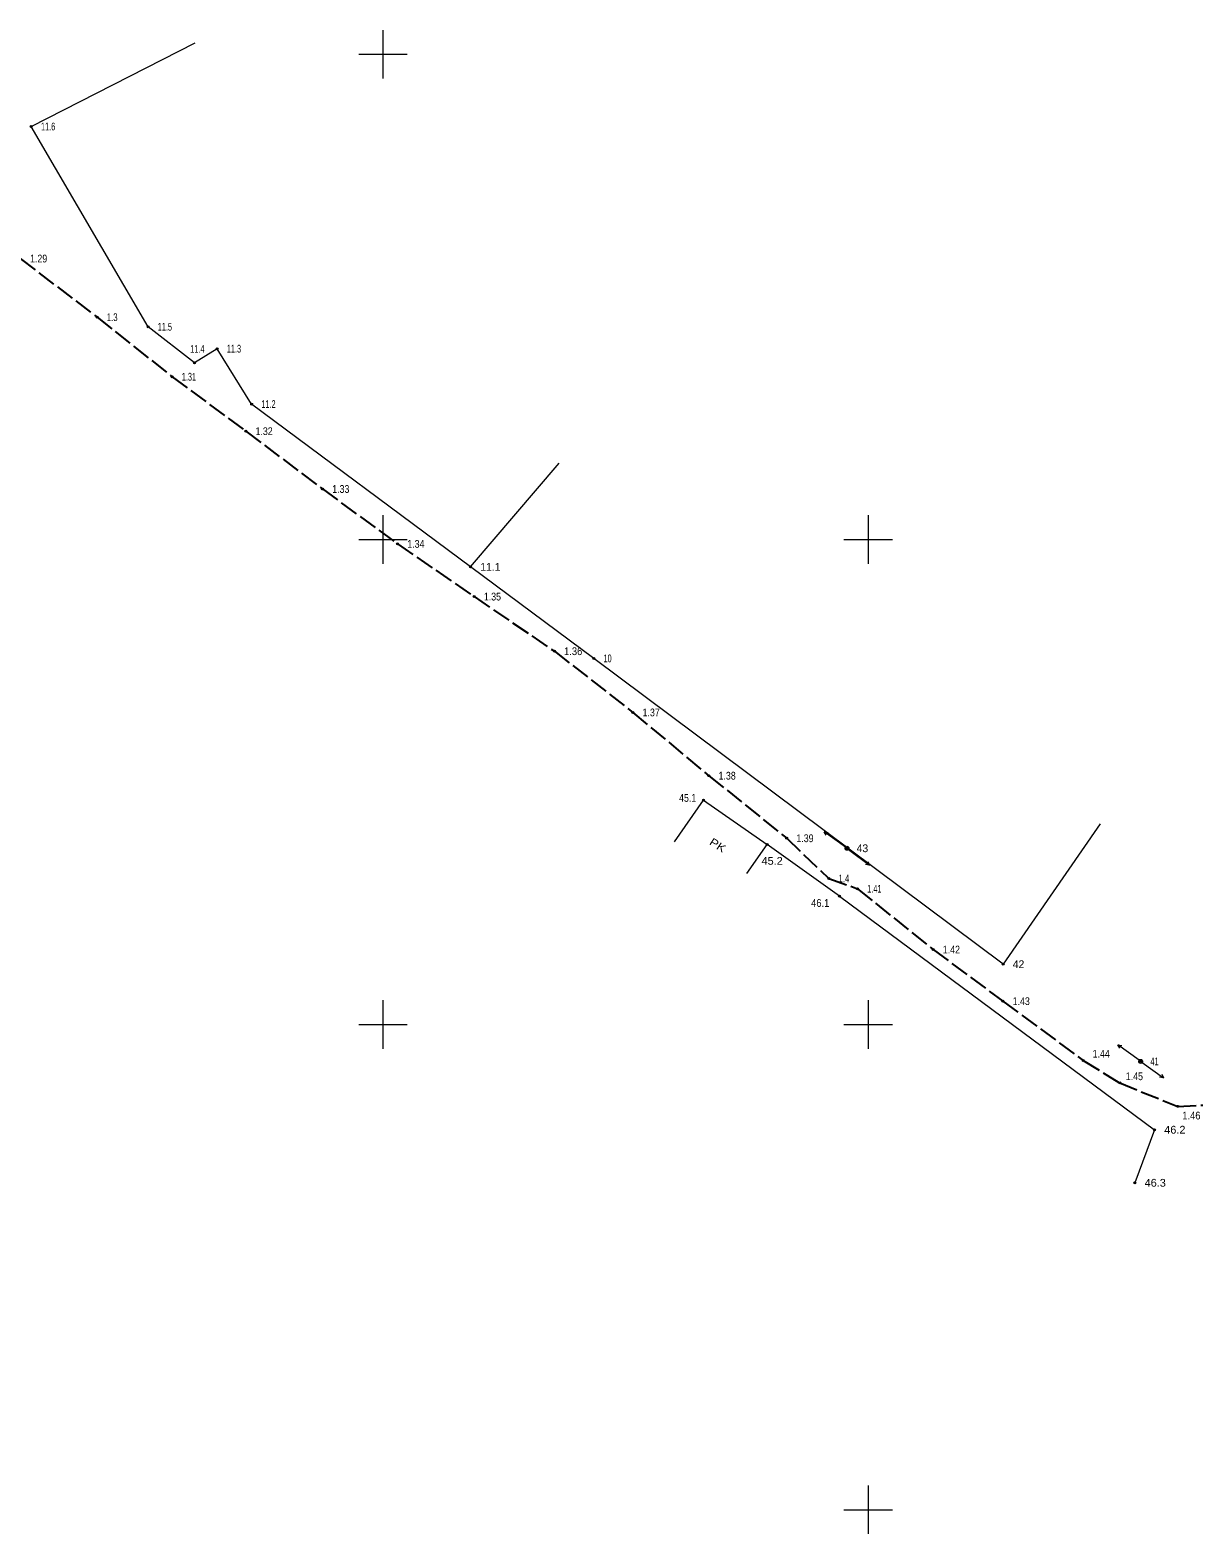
# Model space of a CAD drawing. Extents: x 641548 to 641971, y 6456648 to 6457002.
# Drawn here: x 641763.6 to 641884.3, y 6456647.5 to 6456802.5 of the extents above; entities that cross this region are included whole.
import ezdxf
from ezdxf.enums import TextEntityAlignment as Align

# ---------------------------------------------------------------- set-up
doc = ezdxf.new("R2010")
doc.units = 0
doc.header["$LTSCALE"] = 0.32
doc.header["$PDMODE"] = 32
doc.header["$PDSIZE"] = 0.16
doc.linetypes.add('LONG_DASHED', pattern=[7.5, 6, -1.5])
for name, color, linetype, lineweight in [('1', 7, 'Continuous', 13), ('12', 7, 'Continuous', 13), ('20', 7, 'LONG_DASHED', 25), ('28', 7, 'Continuous', 13), ('49', 7, 'Continuous', 13), ('54', 7, 'Continuous', 13), ('57', 7, 'Continuous', 13), ('61', 7, 'Continuous', 13)]:
    doc.layers.add(name, color=color, linetype=linetype, lineweight=lineweight)
doc.layers.add('62', color=7, linetype='Continuous')

msp = doc.modelspace()

# ---------------------------------------------------------------- hatches: boundary and pattern name
at = {"layer": '54'}
for points in [[(641763.86, 6456792.56, 1), (641763.66, 6456792.56, 1)], [(641770.64, 6456772.91, 1), (641770.44, 6456772.91, 1)], [(641775.89, 6456771.92, 1), (641775.69, 6456771.92, 1)], [(641783.01, 6456769.66, 1), (641782.81, 6456769.66, 1)], [(641778.37, 6456766.77, 1), (641778.17, 6456766.77, 1)], [(641780.68, 6456768.2, 1), (641780.48, 6456768.2, 1)], [(641786.57, 6456763.95, 1), (641786.37, 6456763.95, 1)], [(641785.97, 6456761.16, 1), (641785.77, 6456761.16, 1)], [(641793.87, 6456755.2, 1), (641793.67, 6456755.2, 1)], [(641801.61, 6456749.54, 1), (641801.41, 6456749.54, 1)], [(641809.13, 6456747.17, 1), (641808.93, 6456747.17, 1)], [(641809.5, 6456744.11, 1), (641809.3, 6456744.11, 1)], [(641817.77, 6456738.48, 1), (641817.57, 6456738.48, 1)], [(641821.83, 6456737.74, 1), (641821.63, 6456737.74, 1)], [(641825.86, 6456732.17, 1), (641825.66, 6456732.17, 1)], [(641833.69, 6456725.65, 1), (641833.49, 6456725.65, 1)], [(641833.15, 6456723.14, 1), (641832.95, 6456723.14, 1)], [(641841.71, 6456719.2, 1), (641841.51, 6456719.2, 1)], [(641839.69, 6456718.57, 1), (641839.49, 6456718.57, 1)], [(641847.92, 6456718.17, 1), (641847.72, 6456718.17, 1)], [(641846.05, 6456715.05, 1), (641845.85, 6456715.05, 1)], [(641847.16, 6456713.23, 1), (641846.96, 6456713.23, 1)], [(641849.01, 6456714, 1), (641848.81, 6456714, 1)], [(641856.8, 6456707.73, 1), (641856.6, 6456707.73, 1)], [(641864.01, 6456706.23, 1), (641863.81, 6456706.23, 1)], [(641864, 6456702.41, 1), (641863.8, 6456702.41, 1)], [(641872.28, 6456696.29, 1), (641872.08, 6456696.29, 1)], [(641878.19, 6456696.2, 1), (641877.99, 6456696.2, 1)], [(641876.03, 6456693.98, 1), (641875.83, 6456693.98, 1)], [(641882.01, 6456691.57, 1), (641881.81, 6456691.57, 1)], [(641879.62, 6456689.16, 1), (641879.42, 6456689.16, 1)], [(641877.6, 6456683.69, 1), (641877.4, 6456683.69, 1)]]:
    msp.add_hatch(color=256, dxfattribs=at).paths.add_polyline_path(points)

# ---------------------------------------------------------------- linework, layer by layer
at = {"layer": '1'}
for p, q in [((641830.06, 6456718.85), (641833.05, 6456723.14)), ((641833.05, 6456723.14), (641839.59, 6456718.57)), ((641837.5, 6456715.58), (641839.59, 6456718.57))]:
    msp.add_line(p, q, dxfattribs=at)
at = {"layer": '12'}
for p, q in [((641847.66, 6456718.29), (641845.48, 6456719.88)), ((641847.98, 6456718.05), (641850.14, 6456716.44)), ((641877.93, 6456696.32), (641875.75, 6456697.92)), ((641878.25, 6456696.08), (641880.45, 6456694.51))]:
    msp.add_line(p, q, dxfattribs=at)
for points in [[(641845.67, 6456719.52), (641845.48, 6456719.88), (641845.88, 6456719.81)], [(641849.96, 6456716.8), (641850.14, 6456716.44), (641849.74, 6456716.51)], [(641875.94, 6456697.56), (641875.75, 6456697.92), (641876.16, 6456697.84)], [(641880.26, 6456694.87), (641880.45, 6456694.51), (641880.04, 6456694.58)]]:
    msp.add_lwpolyline(points, dxfattribs=at)
for centre in [(641847.82, 6456718.17), (641847.82, 6456718.17), (641878.09, 6456696.2), (641878.09, 6456696.2)]:
    msp.add_circle(centre, 0.2, dxfattribs=at)
at = {"layer": '20'}
msp.add_lwpolyline([(641762.63, 6456778.95), (641770.54, 6456772.91), (641778.27, 6456766.77), (641785.87, 6456761.16), (641793.77, 6456755.2), (641801.51, 6456749.54), (641809.4, 6456744.11), (641817.67, 6456738.48), (641825.76, 6456732.17), (641833.59, 6456725.65), (641841.61, 6456719.2), (641845.95, 6456715.05), (641848.91, 6456714), (641856.7, 6456707.73), (641863.9, 6456702.41), (641872.18, 6456696.29), (641875.93, 6456693.98), (641881.91, 6456691.57), (641884.49, 6456691.7)], dxfattribs=at)
at = {"layer": '28'}
for p, q in [((641809.03, 6456747.17), (641818.16, 6456757.86)), ((641847.06, 6456713.23), (641839.59, 6456718.57))]:
    msp.add_line(p, q, dxfattribs=at)
for points in [[(641821.73, 6456737.74), (641809.03, 6456747.17), (641786.47, 6456763.95), (641782.91, 6456769.66), (641780.58, 6456768.2), (641775.79, 6456771.92), (641763.76, 6456792.56), (641780.66, 6456801.2)], [(641873.93, 6456720.69), (641863.91, 6456706.23), (641821.73, 6456737.74)], [(641847.06, 6456713.23), (641879.52, 6456689.16), (641877.5, 6456683.69)]]:
    msp.add_lwpolyline(points, dxfattribs=at)
at = {"layer": '54'}
for centre in [(641763.76, 6456792.56), (641770.54, 6456772.91), (641775.79, 6456771.92), (641782.91, 6456769.66), (641778.27, 6456766.77), (641780.58, 6456768.2), (641786.47, 6456763.95), (641785.87, 6456761.16), (641793.77, 6456755.2), (641801.51, 6456749.54), (641809.03, 6456747.17), (641809.4, 6456744.11), (641817.67, 6456738.48), (641821.73, 6456737.74), (641825.76, 6456732.17), (641833.59, 6456725.65), (641833.05, 6456723.14), (641841.61, 6456719.2), (641839.59, 6456718.57), (641847.82, 6456718.17), (641845.95, 6456715.05), (641847.06, 6456713.23), (641848.91, 6456714), (641856.7, 6456707.73), (641863.91, 6456706.23), (641863.9, 6456702.41), (641872.18, 6456696.29), (641878.09, 6456696.2), (641875.93, 6456693.98), (641881.91, 6456691.57), (641879.52, 6456689.16), (641877.5, 6456683.69)]:
    msp.add_circle(centre, 0.1, dxfattribs=at)
for p in [(641763.76, 6456792.56), (641770.54, 6456772.91), (641775.79, 6456771.92), (641782.91, 6456769.66), (641778.27, 6456766.77), (641780.58, 6456768.2), (641786.47, 6456763.95), (641785.87, 6456761.16), (641793.77, 6456755.2), (641801.51, 6456749.54), (641809.03, 6456747.17), (641809.4, 6456744.11), (641817.67, 6456738.48), (641821.73, 6456737.74), (641825.76, 6456732.17), (641833.59, 6456725.65), (641833.05, 6456723.14), (641841.61, 6456719.2), (641839.59, 6456718.57), (641847.82, 6456718.17), (641845.95, 6456715.05), (641847.06, 6456713.23), (641848.91, 6456714), (641856.7, 6456707.73), (641863.91, 6456706.23), (641863.9, 6456702.41), (641872.18, 6456696.29), (641878.09, 6456696.2), (641875.93, 6456693.98), (641881.91, 6456691.57), (641879.52, 6456689.16), (641877.5, 6456683.69)]:
    msp.add_point(p, dxfattribs=at)
at = {"layer": '61'}
for p, q in [((641800, 6456802.5), (641800, 6456797.5)), ((641797.5, 6456800), (641802.5, 6456800)), ((641800, 6456752.5), (641800, 6456747.5)), ((641850, 6456752.5), (641850, 6456747.5)), ((641797.5, 6456750), (641802.5, 6456750)), ((641847.5, 6456750), (641852.5, 6456750)), ((641800, 6456702.5), (641800, 6456697.5)), ((641850, 6456702.5), (641850, 6456697.5)), ((641797.5, 6456700), (641802.5, 6456700)), ((641847.5, 6456700), (641852.5, 6456700)), ((641850, 6456652.5), (641850, 6456647.5)), ((641847.5, 6456650), (641852.5, 6456650))]:
    msp.add_line(p, q, dxfattribs=at)

# ---------------------------------------------------------------- texts
at = {"layer": '49'}
for s, width, p in [('1.29', 0.85, (641763.63, 6456778.55)), ('1.3', 0.75, (641771.54, 6456772.51)), ('1.31', 0.65, (641779.27, 6456766.37)), ('1.32', 0.85, (641786.87, 6456760.76)), ('1.33', 0.85, (641794.77, 6456754.8)), ('1.34', 0.85, (641802.51, 6456749.14)), ('1.35', 0.85, (641810.4, 6456743.71)), ('1.36', 0.9, (641818.67, 6456738.08)), ('1.37', 0.85, (641826.76, 6456731.77)), ('1.38', 0.85, (641834.59, 6456725.25)), ('1.39', 0.85, (641842.61, 6456718.8)), ('1.4', 0.75, (641846.95, 6456714.66)), ('1.41', 0.65, (641849.91, 6456713.6)), ('1.42', 0.85, (641857.7, 6456707.33)), ('1.43', 0.85, (641864.9, 6456702.01)), ('1.44', 0.85, (641873.14, 6456696.59)), ('1.45', 0.85, (641876.56, 6456694.27)), ('1.46', 0.9, (641882.38, 6456690.22))]:
    msp.add_text(s, height=0.8, dxfattribs=dict(at, width=width)).set_placement(p)
at = {"layer": '57', "width": 1.2}
msp.add_text('PK', height=0.8, rotation=326.802, dxfattribs=at).set_placement((641834.286, 6456718.155), align=Align.CENTER)
at = {"layer": '62'}
for s, width, p in [('11.6', 0.65, (641764.76, 6456792.16)), ('11.5', 0.65, (641776.79, 6456771.52)), ('11.4', 0.65, (641780.14, 6456769.24)), ('11.3', 0.65, (641783.91, 6456769.26)), ('11.2', 0.65, (641787.47, 6456763.55)), ('10', 0.65, (641822.73, 6456737.34)), ('45.1', 0.85, (641830.52, 6456722.96)), ('45.2', 1.05, (641839.02, 6456716.47)), ('46.1', 0.9, (641844.13, 6456712.13)), ('41', 0.6, (641879.09, 6456695.8)), ('46.2', 1.05, (641880.52, 6456688.76)), ('46.3', 1.05, (641878.5, 6456683.29))]:
    msp.add_text(s, height=0.8, dxfattribs=dict(at, width=width)).set_placement(p)
for s, p in [('11.1', (641810.03, 6456746.77)), ('43', (641848.82, 6456717.77)), ('42', (641864.91, 6456705.82))]:
    msp.add_text(s, height=0.8, dxfattribs=at).set_placement(p)

doc.saveas('drawing.dxf')
